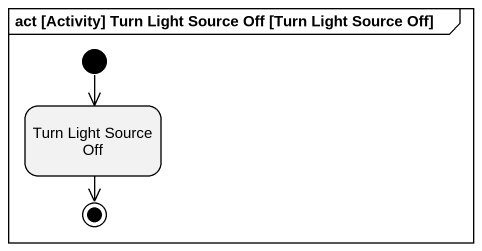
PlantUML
@startuml
mainframe act [Activity] Turn Light Source Off [Turn Light Source Off]
hide empty description
state "Turn Light Source Off" as Turn_Light_Source_Off
[*] --> Turn_Light_Source_Off
Turn_Light_Source_Off --> [*]
@enduml
